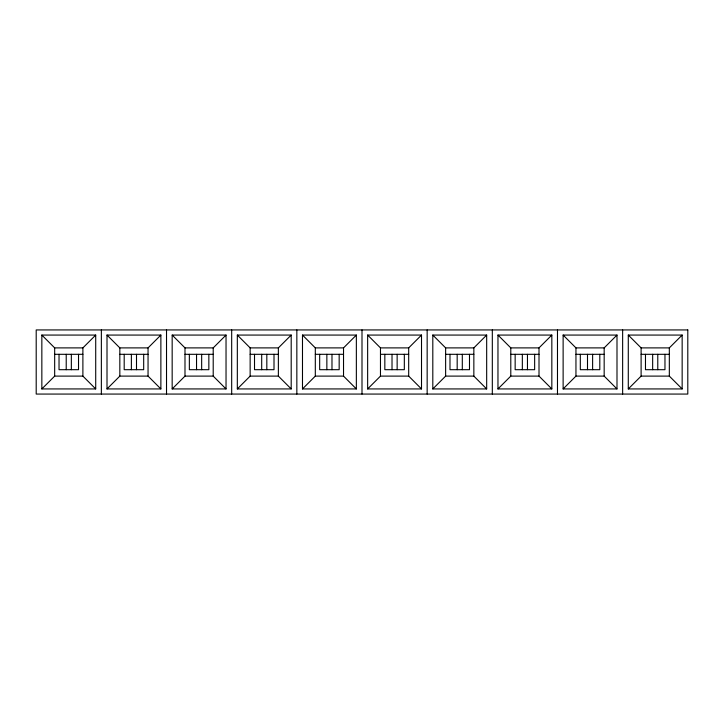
<?xml version="1.0" encoding="UTF-8"?>
<svg xmlns="http://www.w3.org/2000/svg" width="724" height="724" viewBox="0 0 724 724"><rect width="100%" height="100%" fill="white"/><g stroke="black" fill="none" stroke-linecap="round" stroke-linejoin="round"><path stroke-width="1.09" d="M41.847 388.933L54.671 376.109L82.889 376.109L95.713 388.933L41.847 388.933L41.847 335.067L95.713 335.067L95.713 388.933M41.847 335.067L54.671 347.891L82.889 347.891L95.713 335.067M107.007 388.933L119.831 376.109L148.049 376.109L160.873 388.933L107.007 388.933L107.007 335.067L160.873 335.067L160.873 388.933M107.007 335.067L119.831 347.891L148.049 347.891L160.873 335.067M172.167 388.933L184.991 376.109L184.991 347.891L172.167 335.067L172.167 388.933L226.033 388.933L226.033 335.067L172.167 335.067M184.991 347.891L213.209 347.891L226.033 335.067M237.327 388.933L250.151 376.109L278.369 376.109L291.193 388.933L237.327 388.933L237.327 335.067L291.193 335.067L291.193 388.933M237.327 335.067L250.151 347.891L278.369 347.891L291.193 335.067M302.487 388.933L315.311 376.109L315.311 347.891L302.487 335.067L302.487 388.933L356.353 388.933L356.353 335.067L302.487 335.067M315.311 347.891L343.529 347.891L356.353 335.067M367.647 388.933L380.471 376.109L408.689 376.109L421.513 388.933L421.513 335.067L367.647 335.067L367.647 388.933L421.513 388.933M367.647 335.067L380.471 347.891L408.689 347.891L421.513 335.067M432.807 388.933L445.631 376.109L473.849 376.109L486.673 388.933L486.673 335.067L432.807 335.067L432.807 388.933L486.673 388.933M432.807 335.067L445.631 347.891L473.849 347.891L486.673 335.067M497.967 388.933L510.791 376.109L539.009 376.109L551.833 388.933L551.833 335.067L497.967 335.067L497.967 388.933L551.833 388.933M497.967 335.067L510.791 347.891L539.009 347.891L551.833 335.067M563.127 388.933L575.951 376.109L604.169 376.109L616.993 388.933L616.993 335.067L563.127 335.067L563.127 388.933L616.993 388.933M563.127 335.067L575.951 347.891L604.169 347.891L616.993 335.067M628.287 388.933L641.111 376.109L669.329 376.109L682.153 388.933L682.153 335.067L628.287 335.067L628.287 388.933L682.153 388.933M628.287 335.067L641.111 347.891L669.329 347.891L682.153 335.067M54.671 354.308L82.889 354.308M119.831 354.308L148.049 354.308M184.991 354.308L213.209 354.308M250.151 354.308L278.369 354.308M315.311 354.308L343.529 354.308M380.471 354.308L408.689 354.308M445.631 354.308L473.849 354.308M510.791 354.308L539.009 354.308M575.951 354.308L604.169 354.308M641.111 354.308L669.329 354.308M184.991 376.109L213.209 376.109L226.033 388.933M315.311 376.109L343.529 376.109L356.353 388.933M669.329 347.891L669.329 376.109M664.967 354.308L664.967 369.692L645.473 369.692L645.473 354.308M657.781 354.308L657.781 369.692M652.659 354.308L652.659 369.692M641.111 347.891L641.111 376.109M622.64 329.936L622.64 394.064M604.169 347.891L604.169 376.109M599.807 354.308L599.807 369.692L580.313 369.692L580.313 354.308M592.621 354.308L592.621 369.692M587.499 354.308L587.499 369.692M575.951 347.891L575.951 376.109M557.48 329.936L557.48 394.064M539.009 347.891L539.009 376.109M534.647 354.308L534.647 369.692L515.153 369.692L515.153 354.308M527.461 354.308L527.461 369.692M522.339 354.308L522.339 369.692M510.791 347.891L510.791 376.109M492.32 329.936L492.32 394.064M473.849 347.891L473.849 376.109M469.487 354.308L469.487 369.692L449.993 369.692L449.993 354.308M462.301 354.308L462.301 369.692M457.179 354.308L457.179 369.692M445.631 347.891L445.631 376.109M427.16 329.936L427.16 394.064M408.689 347.891L408.689 376.109M404.327 354.308L404.327 369.692L384.833 369.692L384.833 354.308M397.141 354.308L397.141 369.692M392.019 354.308L392.019 369.692M380.471 347.891L380.471 376.109M362 329.936L362 394.064M343.529 347.891L343.529 376.109M339.167 354.308L339.167 369.692L319.673 369.692L319.673 354.308M331.981 354.308L331.981 369.692M326.859 354.308L326.859 369.692M296.84 329.936L296.84 394.064M278.369 347.891L278.369 376.109M274.007 354.308L274.007 369.692L254.513 369.692L254.513 354.308M266.821 354.308L266.821 369.692M261.699 354.308L261.699 369.692M250.151 347.891L250.151 376.109M231.68 329.936L231.68 394.064M213.209 347.891L213.209 376.109M208.847 354.308L208.847 369.692L189.353 369.692L189.353 354.308M201.661 354.308L201.661 369.692M196.539 354.308L196.539 369.692M166.52 329.936L166.52 394.064M148.049 347.891L148.049 376.109M143.687 354.308L143.687 369.692L124.193 369.692L124.193 354.308M136.501 354.308L136.501 369.692M131.379 354.308L131.379 369.692M119.831 347.891L119.831 376.109M101.36 329.936L101.36 394.064M82.889 347.891L82.889 376.109M78.527 354.308L78.527 369.692L59.033 369.692L59.033 354.308M71.341 354.308L71.341 369.692M66.219 354.308L66.219 369.692M54.671 347.891L54.671 376.109M687.8 329.936L36.2 329.936L36.2 394.064L687.8 394.064L687.8 329.936"/></g></svg>
